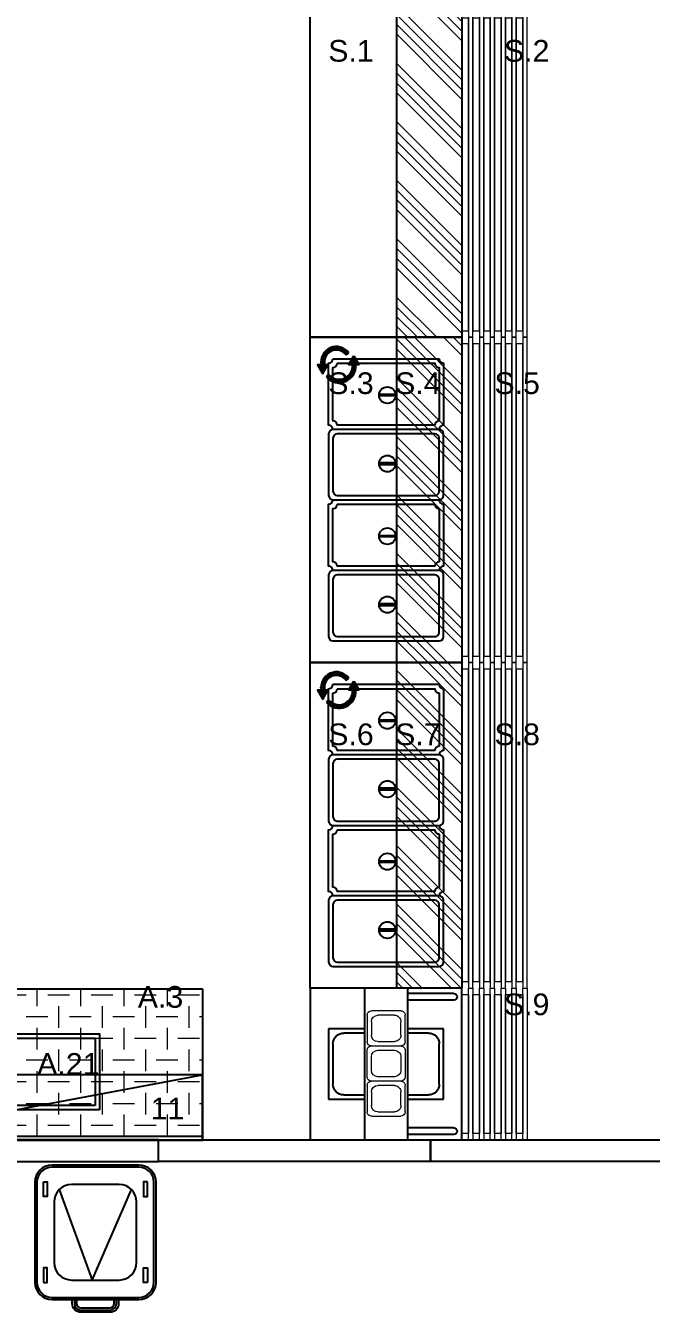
# Model space of a CAD drawing. Header units: millimetres. Extents: x -3516 to 33273, y -7531 to 724.
# Drawn here: x 29200 to 29488, y -2666 to -2073 of the extents above; entities that cross this region are included whole.
import ezdxf

# ---------------------------------------------------------------- set-up
doc = ezdxf.new("R2010")
doc.units = ezdxf.units.MM
for name, color, linetype, lineweight in [('DIS-100', 9, 'Continuous', 30), ('GRC- Yazı 1', 3, 'Continuous', 20), ('GRC-Ekipman', 4, 'Continuous', 25), ('GRC-et', 10, 'Continuous', 15)]:
    doc.layers.add(name, color=color, linetype=linetype, lineweight=lineweight)
doc.styles.add('ekp-yazı', font='arial.ttf', dxfattribs={"height": 10})

# ---------------------------------------------------------------- blocks, each defined once
blk = doc.blocks.new('A$Ccb6340a7')
at = {"layer": 'DIS-100', "lineweight": -2}
blk.add_lwpolyline([(9.9999142755114, 125.5000312645425), (9.9999142755114, 3.12645424855873e-05), (-8.572448859922588e-05, 3.12645424855873e-05), (-8.572448859922588e-05, 125.5000312645425)], close=True, dxfattribs=at)
blk = doc.blocks.new('Sıcaklık Dolb.SÜ. L150')
h = blk.add_hatch()
h.set_pattern_fill('ANGLE', color=33, scale=0.08, style=0)
h.set_pattern_definition([(0, (-197.9216934318683, 2571.499473493585), (0, -0.5588000000000001), [0.4064, -0.1524]), (270, (-197.9216934318683, 2571.499473493585), (-0.5587999999997919, 0), [0.4064, -0.1524])])
edge = h.paths.add_edge_path()
edge.add_ellipse((-11.43812351746601, -12.05105287386686), major_axis=(3.926280879099068, 3.926280879098386), ratio=0.999999999999866, start_angle=260.879958972043, end_angle=418.6088662258044)
edge.add_line((-12.7446086651762, -6.654344651075008), (-12.7446086651762, -5.054344651074642))
edge.add_ellipse((-11.41225623743958, -12.06035217151111), major_axis=(-5.04278218685431, 5.042782186855673), ratio=0.9999999999999282, start_angle=171.7161694729125, end_angle=325.7675253810813, ccw=False)
edge.add_line((-7.148636606332728, -17.77706906229468), (-8.183806024811929, -16.55002839503504))
h.paths.add_polyline_path([(-16.92268592854088, -5.738020889622928), (-12.7446086651762, -3.325806856924828), (-12.7446086651762, -8.150234922322852)])
at = {"lineweight": 0}
h = blk.add_hatch(dxfattribs=at)
h.set_pattern_fill('ANSI34', color=251, style=0)
h.set_pattern_definition([(44.99999999999275, (-4937.55376063865, 0), (-13.47038418160355, 13.47038418160373), []), (44.99999999999275, (-4933.063630638645, 0), (-13.47038418160355, 13.47038418160373), []), (44.99999999999275, (-4928.573500638653, 0), (-13.47038418160355, 13.47038418160373), []), (44.99999999999275, (-4924.083360638644, 0), (-13.47038418160355, 13.47038418160373), [])])
h.paths.add_polyline_path([(0, -40), (0, -70), (-150, -70), (-150, -40)])
for p, q in [((-150, 0), (0, 0)), ((-150, -70), (-150, 0)), ((0, 0), (0, -70)), ((0, -70), (-150, -70))]:
    blk.add_line(p, q)
at = {"color": 33}
for p, q in [((-20.60488721747242, -11.32493394004086), (-20.60488721747242, -11.65169820161827)), ((-20.60488721747242, -11.80409820161912), (-20.19848721747985, -11.80409820161912)), ((-20.60488721747242, -11.80409820161912), (-20.60488721747242, -12.21049820161897)), ((-20.5870279087685, -11.24529820161842), (-20.19848721747985, -11.24529820161842)), ((-20.46171003142081, -10.68649820161772), (-20.19848721747985, -10.68649820161772)), ((-20.33639215405856, -10.12769820161884), (-20.19848721747985, -10.12769820161884)), ((-20.04608721747354, -9.666268890814537), (-20.04608721747354, -9.975298201617989)), ((-20.04608721747354, -10.12769820161884), (-19.63968721746642, -10.12769820161884)), ((-20.04608721747354, -10.12769820161884), (-20.04608721747354, -10.53409820161869)), ((-20.04608721747354, -10.68649820161772), (-19.63968721746642, -10.68649820161772)), ((-20.04608721747354, -10.68649820161772), (-20.04608721747354, -11.09289820161757)), ((-20.04608721747354, -11.24529820161842), (-19.63968721746642, -11.24529820161842)), ((-20.04608721747354, -11.24529820161842), (-20.04608721747354, -11.65169820161827)), ((-20.04608721747354, -11.80409820161912), (-19.63968721746642, -11.80409820161912)), ((-20.04608721747354, -11.80409820161731), (-20.04608721747354, -12.21049820161715)), ((-19.97481026998139, -9.568898201618142), (-19.63968721746642, -9.568898201618142)), ((-19.48728721747466, -9.010098201619256), (-19.08088721748208, -9.010098201619256)), ((-19.48728721747466, -9.010098201619256), (-19.48728721747466, -9.416498201619106)), ((-19.48728721747466, -9.568898201618142), (-19.08088721748208, -9.568898201618142)), ((-19.48728721747466, -9.568898201618142), (-19.48728721747466, -9.975298201617989)), ((-19.48728721747466, -10.12769820161884), (-19.08088721748208, -10.12769820161884)), ((-19.48728721747466, -10.12769820161702), (-19.48728721747466, -10.53409820161687)), ((-19.48728721747466, -10.68649820161772), (-19.08088721748208, -10.68649820161772)), ((-19.48728721747466, -10.68649820161772), (-19.48728721747466, -11.09289820161757)), ((-19.48728721747466, -11.24529820161842), (-19.08088721748208, -11.24529820161842)), ((-19.48728721747466, -11.2452982016166), (-19.48728721747466, -11.65169820161645)), ((-19.48728721747466, -11.80409820161912), (-19.09055789205013, -11.80409820161912)), ((-19.48728721747466, -11.80409820161731), (-19.48728721747466, -12.21049820161715)), ((-19.15670867112931, -8.451298201618558), (-19.08088721746753, -8.451298201618558)), ((-18.92848721747578, -8.139527271241604), (-18.92848721747578, -8.298898201617702)), ((-18.92848721747578, -8.451298201618558), (-18.52208721746865, -8.451298201618558)), ((-18.92848721747578, -8.451298201618558), (-18.92848721747578, -8.857698201618405)), ((-18.92848721747578, -9.010098201619256), (-18.52208721746865, -9.010098201619256)), ((-18.92848721747578, -9.010098201619256), (-18.92848721747578, -9.416498201619106)), ((-18.92848721747578, -9.568898201618142), (-18.52208721746865, -9.568898201618142)), ((-18.92848721747578, -9.568898201618142), (-18.92848721747578, -9.975298201617989)), ((-18.92848721747578, -10.12769820161884), (-18.52208721746865, -10.12769820161884)), ((-18.92848721747578, -10.12769820161702), (-18.92848721747578, -10.53409820161687)), ((-18.92848721747578, -10.68649820161772), (-18.79168245264736, -10.68649820161772)), ((-18.92848721747578, -10.68649820161772), (-18.92848721747578, -11.09289820161757)), ((-18.74765787171782, -7.892498201617853), (-18.52208721746865, -7.892498201617853)), ((-17.07670093506749, -8.42401598485958), (-18.4323714315542, -7.461788707818411)), ((-18.36968721747689, -7.506280684880037), (-18.36968721747689, -7.74009820161882)), ((-18.36968721747689, -7.892498201617853), (-17.96328721746977, -7.892498201617853)), ((-18.36968721747689, -7.892498201617853), (-18.36968721747689, -8.298898201617702)), ((-18.36968721747689, -8.451298201618558), (-17.96328721746977, -8.451298201618558)), ((-18.36968721747689, -8.451298201618558), (-18.36968721747689, -8.857698201618405)), ((-18.36968721747689, -9.010098201619256), (-17.96328721746977, -9.010098201619256)), ((-18.36968721747689, -9.010098201617438), (-18.36968721747689, -9.416498201617287)), ((-18.36968721747689, -9.568898201618142), (-18.01204657330527, -9.568898201618142)), ((-18.36968721747689, -9.568898201618142), (-18.36968721747689, -9.975298201617989)), ((-17.81088721746346, -7.90290553126033), (-17.81088721746346, -8.298898201617702)), ((-17.81088721747801, -8.451298201618558), (-17.40448721747088, -8.451298201618558)), ((-17.81088721746346, -8.451298201618558), (-17.81088721746346, -8.857698201618405)), ((-17.81088721747801, -9.010098201619256), (-17.55551826411101, -9.010098201619256)), ((-17.81088721746346, -9.010098201619256), (-17.81088721746346, -9.32267503040748)), ((-17.25208721747913, -8.451298201618558), (-17.09898995491676, -8.451298201618558)), ((-17.25208721746458, -8.451298201618558), (-17.25208721746458, -8.638692386371986)), ((-20.9629815408407, -12.92169820161871), (-20.75728721747873, -12.92169820161871)), ((-20.94827538955724, -13.48049820161941), (-20.75728721747873, -13.48049820161941)), ((-20.84042037035397, -14.03929820161829), (-20.75728721747873, -14.03929820161829)), ((-20.83766366347845, -12.36289820161983), (-20.75728721747873, -12.36289820161983)), ((-20.60488721747242, -12.36289820161983), (-20.19848721747985, -12.36289820161983)), ((-20.60488721747242, -12.36289820161801), (-20.60488721747242, -12.76929820161786)), ((-20.60488721747242, -12.92169820161871), (-20.19848721747985, -12.92169820161871)), ((-20.60488721747242, -12.92169820161871), (-20.60488721747242, -13.32809820161856)), ((-20.60488721747242, -13.48049820161941), (-20.19848721747985, -13.48049820161941)), ((-20.60488721747242, -13.48049820161759), (-20.60488721747242, -13.88689820161744)), ((-20.60488721747242, -14.03929820161829), (-20.19848721747985, -14.03929820161829)), ((-20.60488721747242, -14.03929820161829), (-20.60488721747242, -14.44569820161814)), ((-20.60488721747242, -14.59809820161899), (-20.19848721747985, -14.59809820161899)), ((-20.60488721747242, -14.59809820161718), (-20.60488721747242, -15.00449820161702)), ((-20.60488721747242, -15.15689820161788), (-20.19848721747985, -15.15689820161788)), ((-20.60488721747242, -15.15689820161788), (-20.60488721747242, -15.2596023357637)), ((-20.51685531271505, -15.7156982016204), (-20.19848721747985, -15.7156982016204)), ((-20.40900029351178, -16.27449820161928), (-20.19848721747985, -16.27449820161928)), ((-20.04608721747354, -12.36289820161983), (-19.63968721746642, -12.36289820161983)), ((-20.04608721747354, -12.36289820161801), (-20.04608721747354, -12.76929820161786)), ((-20.04608721747354, -12.92169820161871), (-19.63968721746642, -12.92169820161871)), ((-20.04608721747354, -12.92169820161689), (-20.04608721747354, -13.32809820161674)), ((-20.04608721747354, -13.48049820161941), (-19.63968721746642, -13.48049820161941)), ((-20.04608721747354, -13.48049820161759), (-20.04608721747354, -13.88689820161744)), ((-20.04608721747354, -14.03929820161829), (-19.63968721746642, -14.03929820161829)), ((-20.04608721747354, -14.03929820161647), (-20.04608721747354, -14.44569820161632)), ((-20.04608721747354, -14.59809820161899), (-19.63968721746642, -14.59809820161899)), ((-20.04608721747354, -14.59809820161718), (-20.04608721747354, -15.00449820161702)), ((-20.04608721747354, -15.15689820161788), (-19.63968721746642, -15.15689820161788)), ((-20.04608721747354, -15.15689820161606), (-20.04608721747354, -15.56329820161591)), ((-20.04608721747354, -15.7156982016204), (-19.63968721746642, -15.7156982016204)), ((-20.04608721747354, -15.71569820161676), (-20.04608721747354, -16.12209820161661)), ((-20.04608721747354, -16.27449820161928), (-19.63968721746642, -16.27449820161928)), ((-20.04608721747354, -16.27449820161564), (-20.04608721747354, -16.68089820161549)), ((-20.02542356301274, -16.83329820161816), (-19.63968721746642, -16.83329820161816)), ((-19.64152871095575, -17.39209820161886), (-19.63968721746642, -17.39209820161886)), ((-19.48728721747466, -12.36289820161983), (-19.23999561175878, -12.36289820161983)), ((-19.48728721747466, -12.36289820161619), (-19.48728721747466, -12.76929820161786)), ((-19.48728721747466, -12.92169820161871), (-19.38943333146744, -12.92169820161871)), ((-19.48728721747466, -12.92169820161689), (-19.48728721747466, -13.32809820161674)), ((-19.48728721747466, -13.48049820161941), (-19.31579293515824, -13.48049820161941)), ((-19.48728721747466, -13.48049820161577), (-19.48728721747466, -13.88689820161562)), ((-19.48728721747466, -14.03929820161829), (-19.2242452740611, -14.03929820161829)), ((-19.48728721747466, -14.03929820161647), (-19.48728721747466, -14.44569820161632)), ((-19.48728721747466, -14.59809820161899), (-19.13269761294941, -14.59809820161899)), ((-19.48728721747466, -14.59809820161536), (-19.48728721747466, -15.0044982016152)), ((-19.48728721747466, -15.15689820161788), (-19.08088721748208, -15.15689820161788)), ((-19.48728721747466, -15.15689820161606), (-19.48728721747466, -15.56329820161591)), ((-19.48728721747466, -15.7156982016204), (-19.08088721748208, -15.7156982016204)), ((-19.48728721747466, -15.71569820161494), (-19.48728721747466, -16.12209820161661)), ((-19.48728721747466, -16.27449820161928), (-19.08088721748208, -16.27449820161928)), ((-19.48728721747466, -16.27449820161564), (-19.48728721747466, -16.68089820161549)), ((-19.48728721747466, -16.83329820161816), (-19.08088721748208, -16.83329820161816)), ((-19.48728721747466, -16.83329820161452), (-19.48728721747466, -17.23969820161437)), ((-19.48728721747466, -17.39209820161886), (-19.08088721748208, -17.39209820161886)), ((-19.48728721747466, -17.39209820161522), (-19.48728721747466, -17.61661318558435)), ((-18.92848721747578, -15.7156982016204), (-18.86021692442591, -15.7156982016204)), ((-18.92848721747578, -15.71569820161494), (-18.92848721747578, -16.12209820161661)), ((-18.92848721747578, -16.27449820161928), (-18.52208721746865, -16.27449820161928)), ((-18.92848721747578, -16.27449820161564), (-18.92848721747578, -16.68089820161549)), ((-18.92848721747578, -16.83329820161816), (-18.52208721746865, -16.83329820161816)), ((-18.92848721747578, -16.83329820161452), (-18.92848721747578, -17.23969820161437)), ((-18.92848721747578, -17.39209820161886), (-18.52208721746865, -17.39209820161886)), ((-18.92848721747578, -17.39209820161522), (-18.92848721747578, -17.79849820161507)), ((-18.36968721747689, -16.45455989861875), (-18.36968721747689, -16.68089820161549)), ((-18.36968721747689, -16.83329820161816), (-18.11824315217382, -16.83329820161816)), ((-18.36968721747689, -16.83329820161452), (-18.36968721747689, -17.23969820161437)), ((-18.36968721747689, -17.39209820161886), (-17.96328721746977, -17.39209820161886)), ((-18.36968721747689, -17.39209820161522), (-18.36968721747689, -17.79849820161507)), ((-17.81088721747801, -17.39209820161886), (-17.74725626605504, -17.39209820161886)), ((-17.81088721746346, -17.39209820161522), (-17.81088721746346, -17.79849820161507)), ((-12.7446086651762, -22.55023492232249), (-12.7446086651762, -17.72580685692628)), ((-12.7446086651762, -17.72580685692628), (-8.566531401811517, -20.13802088962439)), ((-8.183806024811929, -16.55002839503504), (-7.148636606332728, -17.77706906229286)), ((-19.25763385888422, -17.95089820161956), (-19.08088721746753, -17.95089820161956)), ((-18.92848721747578, -17.95089820161956), (-18.52208721746865, -17.95089820161956)), ((-18.92848721747578, -17.95089820161592), (-18.92848721747578, -18.35729820161578)), ((-18.87373900681268, -18.50969820161845), (-18.52208721746865, -18.50969820161845)), ((-18.36968721747689, -17.95089820161956), (-17.96328721746977, -17.95089820161956)), ((-18.36968721747689, -17.95089820161411), (-18.36968721747689, -18.35729820161396)), ((-18.36968721747689, -18.50969820161845), (-17.96328721746977, -18.50969820161845)), ((-18.36968721747689, -18.50969820161481), (-18.36968721747689, -18.91609820161466)), ((-18.33794430291163, -19.06849820161915), (-17.96328721746977, -19.06849820161915)), ((-17.81088721747801, -17.95089820161956), (-17.40448721747088, -17.95089820161956)), ((-17.81088721746346, -17.95089820161592), (-17.81088721746346, -18.35729820161578)), ((-17.81088721747801, -18.50969820161845), (-17.40448721747088, -18.50969820161845)), ((-17.81088721746346, -18.50969820161481), (-17.81088721746346, -18.91609820161466)), ((-17.81088721747801, -19.06849820161915), (-17.40448721747088, -19.06849820161915)), ((-17.81088721746346, -19.06849820161369), (-17.81088721746346, -19.39715486392561)), ((-17.44181307200051, -19.62729820161985), (-17.40448721747088, -19.62729820161985)), ((-17.25208721747913, -17.95089820161956), (-17.1525914787635, -17.95089820161956)), ((-17.25208721746458, -17.95089820161592), (-17.25208721746458, -18.35729820161578)), ((-17.25208721747913, -18.50969820161845), (-16.845687217472, -18.50969820161845)), ((-17.25208721746458, -18.50969820161481), (-17.25208721746458, -18.91609820161466)), ((-17.25208721747913, -19.06849820161915), (-16.845687217472, -19.06849820161915)), ((-17.25208721746458, -19.06849820161369), (-17.25208721746458, -19.47489820161354)), ((-17.25208721747913, -19.62729820161985), (-16.845687217472, -19.62729820161985)), ((-17.25208721746458, -19.62729820161439), (-17.25208721746458, -19.74560543592815)), ((-16.69328721746569, -18.23950821656763), (-16.69328721746569, -18.35729820161759)), ((-16.69328721748025, -18.50969820161845), (-16.28688721747312, -18.50969820161845)), ((-16.69328721746569, -18.50969820161845), (-16.69328721746569, -18.9160982016183)), ((-16.69328721746569, -19.06849820161915), (-16.28688721747312, -19.06849820161915)), ((-16.69328721746569, -19.06849820161733), (-16.69328721746569, -19.47489820161718)), ((-16.69328721746569, -19.62729820161985), (-16.28688721747312, -19.62729820161985)), ((-16.69328721746569, -19.62729820161803), (-16.69328721746569, -20.03369820161788)), ((-16.54568184107484, -20.18609820161874), (-16.28688721747312, -20.18609820161874)), ((-16.13448721746681, -18.59063771817455), (-16.13448721746681, -18.9160982016183)), ((-16.13448721746681, -19.06849820161915), (-15.72808721747424, -19.06849820161915)), ((-16.13448721746681, -19.06849820161733), (-16.13448721746681, -19.47489820161718)), ((-16.13448721746681, -19.62729820161985), (-15.72808721747424, -19.62729820161985)), ((-16.13448721746681, -19.62729820161803), (-16.13448721746681, -20.03369820161788)), ((-16.13448721746681, -20.18609820161874), (-15.72808721747424, -20.18609820161874)), ((-16.13448721746681, -20.18609820161874), (-16.13448721746681, -20.44250657993143)), ((-15.57568721746793, -19.06849820161915), (-15.37400301740854, -19.06849820161915)), ((-15.57568721746793, -19.06849820161733), (-15.57568721746793, -19.47489820161718)), ((-15.57568721746793, -19.62729820161985), (-15.16928721747536, -19.62729820161985)), ((-15.57568721746793, -19.62729820161803), (-15.57568721746793, -20.03369820161788)), ((-15.57568721746793, -20.18609820161874), (-15.16928721747536, -20.18609820161874)), ((-15.57568721746793, -20.18609820161874), (-15.57568721746793, -20.59249820161858)), ((-15.01688721746905, -19.14034712326065), (-15.01688721746905, -19.474898201619)), ((-15.01688721746905, -19.62729820161985), (-14.61048721747647, -19.62729820161985)), ((-15.01688721746905, -19.62729820161803), (-15.01688721746905, -20.03369820161788)), ((-15.01688721746905, -20.18609820161874), (-14.61048721747647, -20.18609820161874)), ((-15.01688721746905, -20.18609820161874), (-15.01688721746905, -20.59249820161858)), ((-14.8447876808641, -20.74489820161943), (-14.61048721747647, -20.74489820161943)), ((-14.45808721747016, -19.21756556919717), (-14.45808721747016, -19.474898201619)), ((-14.45808721747016, -19.62729820161985), (-14.05168721747759, -19.62729820161985)), ((-14.45808721747016, -19.62729820161803), (-14.45808721747016, -20.03369820161788)), ((-14.45808721747016, -20.18609820161874), (-14.05168721747759, -20.18609820161874)), ((-14.45808721747016, -20.18609820161874), (-14.45808721747016, -20.59249820161858)), ((-14.45808721747016, -20.74489820161943), (-14.05168721747759, -20.74489820161943)), ((-14.45808721747016, -20.74489820161762), (-14.45808721747016, -20.8018757661539)), ((-13.89928721747128, -19.2947840151337), (-13.89928721747128, -19.474898201619)), ((-13.89928721747128, -19.62729820161985), (-13.49288721747871, -19.62729820161985)), ((-13.89928721747128, -19.62729820161803), (-13.89928721747128, -20.03369820161788)), ((-13.89928721747128, -20.18609820161874), (-13.49288721747871, -20.18609820161874)), ((-13.89928721747128, -20.18609820161874), (-13.89928721747128, -20.59249820161858)), ((-13.89928721747128, -20.74489820161943), (-13.49288721747871, -20.74489820161943)), ((-13.89928721747128, -20.74489820161762), (-13.89928721747128, -20.88421097408718)), ((-13.3404872174724, -19.37200246107021), (-13.3404872174724, -19.474898201619)), ((-13.3404872174724, -19.62729820161985), (-12.93408721747983, -19.62729820161985)), ((-13.3404872174724, -19.62729820161803), (-13.3404872174724, -20.03369820161788)), ((-13.3404872174724, -20.18609820161874), (-12.93408721747983, -20.18609820161874)), ((-13.3404872174724, -20.18609820161874), (-13.3404872174724, -20.59249820161858)), ((-13.3404872174724, -20.74489820161943), (-12.93408721747983, -20.74489820161943)), ((-13.3404872174724, -20.74489820161762), (-13.3404872174724, -20.96654618202046)), ((-12.78168721747352, -19.44922090700493), (-12.78168721747352, -19.474898201619)), ((-12.78168721747352, -19.62729820161985), (-12.7446086651762, -19.62729820161985)), ((-12.78168721747352, -19.62729820161803), (-12.78168721747352, -20.03369820161788)), ((-12.78168721747352, -20.18609820161874), (-12.7446086651762, -20.18609820161874)), ((-12.78168721747352, -20.18609820161874), (-12.78168721747352, -20.59249820161858)), ((-12.78168721747352, -20.74489820161943), (-12.7446086651762, -20.74489820161943)), ((-12.78168721747352, -20.74489820161762), (-12.78168721747352, -21.04888138995375)), ((-12.7446086651762, -17.95089820161956), (-12.37528721748094, -17.95089820161956)), ((-12.7446086651762, -18.50969820161845), (-12.37528721748094, -18.50969820161845)), ((-12.7446086651762, -19.06849820161915), (-12.37528721748094, -19.06849820161915)), ((-12.7446086651762, -19.62729820161985), (-12.37528721748094, -19.62729820161985)), ((-8.566531401811517, -20.13802088962439), (-12.7446086651762, -22.55023492232249)), ((-12.7446086651762, -20.18609820161874), (-12.37528721748094, -20.18609820161874)), ((-12.7446086651762, -20.74489820161943), (-12.37528721746639, -20.74489820161943)), ((-12.7446086651762, -21.30369820162014), (-12.37528721746639, -21.30369820162014)), ((-12.7446086651762, -21.86249820161902), (-12.37528721746639, -21.86249820161902)), ((-12.7446086651762, -22.42129820161972), (-12.5212837139552, -22.42129820161972)), ((-12.22288721747463, -18.02702287520333), (-12.22288721747463, -18.35729820161759)), ((-12.22288721747463, -18.50969820161845), (-11.81648721748206, -18.50969820161845)), ((-12.22288721747463, -18.50969820161845), (-12.22288721747463, -18.9160982016183)), ((-12.22288721747463, -19.06849820161915), (-11.81648721746751, -19.06849820161915)), ((-12.22288721747463, -19.06849820161733), (-12.22288721747463, -19.47489820161718)), ((-12.22288721747463, -19.62729820161985), (-11.81648721746751, -19.62729820161985)), ((-12.22288721747463, -19.62729820161803), (-12.22288721747463, -20.03369820161788)), ((-12.22288721747463, -20.18609820161874), (-11.81648721746751, -20.18609820161874)), ((-12.22288721747463, -20.18609820161874), (-12.22288721747463, -20.59249820161858)), ((-12.22288721747463, -20.74489820161943), (-11.81648721746751, -20.74489820161943)), ((-12.22288721747463, -20.74489820161762), (-12.22288721747463, -21.15129820161746)), ((-12.22288721747463, -21.30369820162014), (-11.81648721746751, -21.30369820162014)), ((-12.22288721747463, -21.30369820161832), (-12.22288721747463, -21.71009820161817)), ((-12.22288721747463, -21.86249820161902), (-11.81648721746751, -21.86249820161902)), ((-12.22288721747463, -21.86249820161719), (-12.22288721747463, -22.24901890404544)), ((-11.66408721747575, -18.34964620562641), (-11.66408721747575, -18.35729820161759)), ((-11.66408721747575, -18.50969820161845), (-11.38686902855988, -18.50969820161845)), ((-11.66408721747575, -18.50969820161845), (-11.66408721747575, -18.9160982016183)), ((-11.66408721747575, -19.06849820161915), (-11.25768721746863, -19.06849820161915)), ((-11.66408721747575, -19.06849820161733), (-11.66408721747575, -19.47489820161718)), ((-11.66408721747575, -19.62729820161985), (-11.25768721746863, -19.62729820161985)), ((-11.66408721747575, -19.62729820161803), (-11.66408721747575, -20.03369820161788)), ((-11.66408721747575, -20.18609820161874), (-11.25768721746863, -20.18609820161874)), ((-11.66408721747575, -20.18609820161874), (-11.66408721747575, -20.59249820161858)), ((-11.66408721747575, -20.74489820161943), (-11.25768721746863, -20.74489820161943)), ((-11.66408721747575, -20.74489820161762), (-11.66408721747575, -21.15129820161746)), ((-11.66408721747575, -21.30369820162014), (-11.25768721746863, -21.30369820162014)), ((-11.66408721747575, -21.30369820161832), (-11.66408721747575, -21.71009820161817)), ((-11.66408721747575, -21.86249820161902), (-11.55341372269322, -21.86249820161902)), ((-11.66408721747575, -21.86249820161719), (-11.66408721747575, -21.92639557362236)), ((-11.10528721747687, -18.6722695360495), (-11.10528721747687, -18.9160982016183)), ((-11.10528721747687, -19.06849820161915), (-10.69888721746974, -19.06849820161915)), ((-11.10528721747687, -19.06849820161733), (-11.10528721747687, -19.47489820161718)), ((-11.10528721747687, -19.62729820161985), (-10.69888721746974, -19.62729820161985)), ((-11.10528721747687, -19.62729820161803), (-11.10528721747687, -20.03369820161788)), ((-11.10528721747687, -20.18609820161874), (-10.69888721746974, -20.18609820161874)), ((-11.10528721747687, -20.18609820161874), (-11.10528721747687, -20.59249820161858)), ((-11.10528721747687, -20.74489820161943), (-10.69888721746974, -20.74489820161943)), ((-11.10528721747687, -20.74489820161762), (-11.10528721747687, -21.15129820161746)), ((-11.10528721747687, -21.30369820162014), (-10.69888721746974, -21.30369820162014)), ((-11.10528721747687, -21.30369820161832), (-11.10528721747687, -21.60377224319927)), ((-10.54648721747799, -19.06849820161915), (-10.41899903728335, -19.06849820161915)), ((-10.54648721747799, -19.06849820161733), (-10.54648721747799, -19.47489820161718)), ((-10.54648721747799, -19.62729820161985), (-10.14008721747086, -19.62729820161985)), ((-10.54648721747799, -19.62729820161803), (-10.54648721747799, -20.03369820161788)), ((-10.54648721747799, -20.18609820161874), (-10.14008721747086, -20.18609820161874)), ((-10.54648721747799, -20.18609820161874), (-10.54648721747799, -20.59249820161858)), ((-10.54648721747799, -20.74489820161943), (-10.14008721747086, -20.74489820161943)), ((-10.54648721747799, -20.74489820161762), (-10.54648721747799, -21.15129820161746)), ((-9.987687217479104, -19.31751619689567), (-9.987687217479104, -19.474898201619)), ((-9.987687217479104, -19.62729820161985), (-9.581287217471981, -19.62729820161985)), ((-9.987687217479104, -19.62729820161803), (-9.987687217479104, -20.03369820161788)), ((-9.987687217479104, -20.18609820161874), (-9.581287217471981, -20.18609820161874)), ((-9.987687217479104, -20.18609820161874), (-9.987687217479104, -20.59249820161858)), ((-9.987687217479104, -20.74489820161943), (-9.617673740154713, -20.74489820161943)), ((-9.987687217479104, -20.74489820161762), (-9.987687217479104, -20.95852558235311)), ((-9.428887217480224, -19.64013952731693), (-9.428887217480224, -20.03369820161788)), ((-9.428887217480224, -20.18609820161874), (-9.022487217473099, -20.18609820161874)), ((-9.428887217480224, -20.18609820161874), (-9.428887217480224, -20.59249820161858)), ((-8.870087217481341, -19.96276285774183), (-8.870087217481341, -20.03369820161788)), ((-8.870087217481341, -20.18609820161874), (-8.649803748878183, -20.18609820161874)), ((-8.870087217481341, -20.18609820161874), (-8.870087217481341, -20.31327892150693))]:
    blk.add_line(p, q, dxfattribs=at)
for points in [[(-16.92268592854088, -5.738020889622928), (-12.7446086651762, -8.150234922322852), (-12.7446086651762, -3.325806856924828)], [(-123.6801617753663, -31.82080427140318), (-123.6801617753663, -39.31866278338565), (-122.9307923194865, -39.31866278338565), (-122.9307923194865, -31.82080427140318)], [(-91.31983822461916, -31.82080427140318), (-91.31983822461916, -39.31866278338565), (-92.0692076805135, -39.31866278338565), (-92.0692076805135, -31.82080427140318)], [(-58.68016177538084, -31.82080427140318), (-58.68016177538084, -39.31866278338565), (-57.93079231948651, -39.31866278338565), (-57.93079231948651, -31.82080427140318)], [(-26.31983822463372, -31.82080427140318), (-26.31983822463372, -39.31866278338565), (-27.0692076805135, -39.31866278338565), (-27.0692076805135, -31.82080427140318)]]:
    blk.add_lwpolyline(points, close=True, dxfattribs=at)
for points in [[(-140, -10.5), (-140, -59.5, 0.4142135623731128), (-138, -61.5), (-109.5, -61.5, 0.4142135623730951), (-107.5, -59.5), (-107.5, -10.5, 0.4142135623730774), (-109.5, -8.5), (-138, -8.5, 0.4142135623730951)], [(-138, -12.5), (-138, -57.49999999999818, 0.4142135623731679), (-136, -59.5), (-111.5, -59.49999999999818, 0.4142135623731364), (-109.5, -57.49999999999818), (-109.5, -12.5, 0.4142135623730466), (-111.5, -10.5), (-136, -10.5, 0.4142135623730542)], [(-75, -10.5), (-75, -59.5, 0.4142135623731128), (-77, -61.5), (-105.5, -61.5, 0.4142135623730951), (-107.5, -59.5), (-107.5, -10.5, 0.4142135623730774), (-105.5, -8.5), (-77, -8.5, 0.4142135623730951)], [(-77, -12.5), (-77, -57.49999999999818, 0.4142135623731679), (-79, -59.5), (-103.5, -59.49999999999818, 0.4142135623731364), (-105.5, -57.49999999999818), (-105.5, -12.5, 0.4142135623730466), (-103.5, -10.5), (-79, -10.5, 0.4142135623730542)], [(-75, -10.5), (-75, -59.5, 0.4142135623731128), (-73, -61.5), (-44.5, -61.5, 0.4142135623730951), (-42.5, -59.5), (-42.5, -10.5, 0.4142135623730774), (-44.5, -8.5), (-73, -8.5, 0.4142135623730951)], [(-73, -12.5), (-73, -57.49999999999818, 0.4142135623731679), (-71, -59.5), (-46.5, -59.49999999999818, 0.4142135623731364), (-44.5, -57.49999999999818), (-44.5, -12.5, 0.4142135623730466), (-46.5, -10.5), (-71, -10.5, 0.4142135623730542)], [(-10, -10.5), (-10, -59.5, 0.4142135623731128), (-12, -61.5), (-40.49999999999999, -61.5, 0.4142135623730951), (-42.5, -59.5), (-42.5, -10.5, 0.4142135623730774), (-40.49999999999999, -8.5), (-12, -8.5, 0.4142135623730951)], [(-12, -12.5), (-12, -57.49999999999818, 0.4142135623731679), (-14, -59.5), (-38.5, -59.49999999999818, 0.4142135623731364), (-40.49999999999999, -57.49999999999818), (-40.49999999999999, -12.5, 0.4142135623730466), (-38.5, -10.5), (-14, -10.5, 0.4142135623730542)]]:
    blk.add_lwpolyline(points, format="xyb", close=True, dxfattribs=at)
blk.add_lwpolyline([(-150, -40), (0, -40), (0, -70), (-150, -70)], close=True)
at = {"color": 45, "lineweight": 0}
for points in [[(-147, -73), (-3, -73), (-3, -70), (-147, -70)], [(-150, -75), (0, -75), (0, -73), (-150, -73)], [(-147, -78), (-3, -78), (-3, -75), (-147, -75)], [(-150, -80), (0, -80), (0, -78), (-150, -78)], [(-150, -85), (0, -85), (0, -83), (-150, -83)], [(-147, -83), (-3, -83), (-3, -80), (-147, -80)], [(-150, -90), (0, -90), (0, -88), (-150, -88)], [(-147, -88), (-3, -88), (-3, -85), (-147, -85)], [(-147, -88), (-3, -88), (-3, -85), (-147, -85)], [(-147, -88), (-3, -88), (-3, -85), (-147, -85)], [(-150, -95), (0, -95), (0, -93), (-150, -93)], [(-147, -93), (-3, -93), (-3, -90), (-147, -90)], [(-147, -93), (-3, -93), (-3, -90), (-147, -90)], [(-150, -100), (0, -100), (0, -98), (-150, -98)], [(-147, -98), (-3, -98), (-3, -95), (-147, -95)]]:
    blk.add_lwpolyline(points, close=True, dxfattribs=at)
at = {"color": 33}
for centre in [(-123.2801617753721, -35.56973352739443), (-91.71983822462792, -35.56973352739443), (-58.28016177538666, -35.56973352739443), (-26.71983822462789, -35.56973352739443)]:
    blk.add_circle(centre, 3.823091046240731, dxfattribs=at)
for centre, radius, start, end in [((-11.41225623743958, -12.06035217151111), 7.13157096074488, 306.7161694728177, 100.767525381254), ((-13.20763571118005, -13.26180558567285), 7.806283310971093, 132.0129656147977, 273.4004756553546), ((-13.206408941056, -13.26984846617597), 6.201713678963764, 128.6138249157538, 274.2703873718696), ((-11.43812351746601, -12.05105287386686), 5.552599668906917, 305.8799589721378, 103.6088662256689)]:
    blk.add_arc(centre, radius, start, end, dxfattribs=at)
blk = doc.blocks.new('Nötr Servis Ünit. L150')
at = {"lineweight": 0}
h = blk.add_hatch(dxfattribs=at)
h.set_pattern_fill('ANSI34', color=251, style=0)
h.set_pattern_definition([(44.99999999999077, (-4685.962110457519, -917.2174934907307), (-13.47038418160355, 13.47038418160373), []), (44.99999999999077, (-4681.471980457529, -917.2174934907307), (-13.47038418160355, 13.47038418160373), []), (44.99999999999077, (-4676.981850457523, -917.2174934907307), (-13.47038418160355, 13.47038418160373), []), (44.99999999999077, (-4672.49171045753, -917.2174934907307), (-13.47038418160355, 13.47038418160373), [])])
h.paths.add_polyline_path([(0, -40), (0, -70), (-150, -70), (-150, -40)])
for points in [[(-150, 0), (0, 0), (0, -70), (-150, -70)], [(-150, -40), (0, -40), (0, -70), (-150, -70)]]:
    blk.add_lwpolyline(points, close=True)
at = {"color": 45, "lineweight": 0}
for points in [[(-147, -73), (-3, -73), (-3, -70), (-147, -70)], [(-150, -75), (0, -75), (0, -73), (-150, -73)], [(-147, -78), (-3, -78), (-3, -75), (-147, -75)], [(-150, -80), (0, -80), (0, -78), (-150, -78)], [(-150, -85), (0, -85), (0, -83), (-150, -83)], [(-147, -83), (-3, -83), (-3, -80), (-147, -80)], [(-150, -90), (0, -90), (0, -88), (-150, -88)], [(-147, -88), (-3, -88), (-3, -85), (-147, -85)], [(-147, -88), (-3, -88), (-3, -85), (-147, -85)], [(-147, -88), (-3, -88), (-3, -85), (-147, -85)], [(-150, -95), (0, -95), (0, -93), (-150, -93)], [(-147, -93), (-3, -93), (-3, -90), (-147, -90)], [(-147, -93), (-3, -93), (-3, -90), (-147, -90)], [(-150, -100), (0, -100), (0, -98), (-150, -98)], [(-147, -98), (-3, -98), (-3, -95), (-147, -95)]]:
    blk.add_lwpolyline(points, close=True, dxfattribs=at)
blk = doc.blocks.new('KüverÜnit(E). L70')
for p, q in [((-70, 0), (0, 0)), ((-70, -70), (-70, 0)), ((0, 0), (0, -70)), ((-51.25, -25), (-51.25, -8.5)), ((-51.25, -8.5), (-18.75, -8.5)), ((-44.24999999999999, -10.5), (-25.75, -10.5)), ((-18.75, -8.5), (-18.75, -25)), ((-49.25, -25), (-49.25, -15.5)), ((-20.75, -15.5), (-20.75, -25)), ((-70, -45), (-70, -25)), ((-70, -25), (0, -25)), ((0, -25), (0, -45)), ((0, -45), (-70, -45)), ((-67.51679228706053, -66.25063764738115), (-67.51679228706053, -45)), ((-64.48853546794271, -66.25063764738115), (-64.48853546794271, -45)), ((-51.25, -61.5), (-51.25, -45)), ((-49.25, -54.5), (-49.25, -45)), ((-20.75, -45), (-20.75, -54.5)), ((-18.75, -45), (-18.75, -61.5)), ((-5.511464532057289, -66.25063764738115), (-5.511464532057289, -45)), ((-2.483207712939473, -66.25063764738115), (-2.483207712939473, -45)), ((-18.75, -61.5), (-51.25, -61.5)), ((-25.75, -59.5), (-44.24999999999999, -59.5)), ((0, -70), (-70, -70)), ((-3, -70), (-67, -70))]:
    blk.add_line(p, q)
at = {"color": 33, "lineweight": 0}
for p, q in [((-59.5, -41.79999999999927), (-59.5, -28.20000000000073)), ((-57.5, -26.20000000000073), (-45.29999999998836, -26.20000000000073)), ((-54.5, -28.20000000000073), (-48.29999999998836, -28.20000000000073)), ((-43.29999999998836, -28.20000000000073), (-43.30000000000291, -41.79999999999927)), ((-43.29999999998836, -28.20000000000073), (-43.29999999998836, -41.79999999999927)), ((-29.09999999999127, -26.20000000000073), (-41.29999999998836, -26.20000000000073)), ((-32.10000000000582, -28.20000000000073), (-38.29999999998836, -28.20000000000073)), ((-27.09999999999127, -41.79999999999927), (-27.09999999999127, -28.20000000000073)), ((-27.09999999999127, -41.79999999999927), (-27.09999999999127, -28.20000000000073)), ((-25.09999999999127, -26.20000000000073), (-12.89999999999418, -26.20000000000073)), ((-22.09999999999127, -28.20000000000073), (-15.89999999999418, -28.20000000000073)), ((-10.89999999999418, -28.20000000000073), (-10.89999999999418, -41.79999999999927)), ((-57.5, -38.79999999999927), (-57.5, -31.20000000000073)), ((-45.29999999998836, -31.20000000000073), (-45.29999999998836, -38.79999999999927)), ((-41.29999999998836, -31.20000000000073), (-41.29999999998836, -38.79999999999927)), ((-29.09999999999127, -38.79999999999927), (-29.09999999999127, -31.20000000000073)), ((-25.09999999999127, -38.79999999999927), (-25.09999999999127, -31.20000000000073)), ((-12.89999999999418, -31.20000000000073), (-12.89999999999418, -38.79999999999927)), ((-45.30000000000291, -43.79999999999927), (-57.5, -43.79999999999927)), ((-48.29999999998836, -41.79999999999927), (-54.5, -41.79999999999927)), ((-41.29999999998836, -43.79999999999927), (-29.09999999999127, -43.79999999999927)), ((-38.29999999998836, -41.79999999999927), (-32.10000000000582, -41.79999999999927)), ((-12.89999999999418, -43.79999999999927), (-25.09999999999127, -43.79999999999927)), ((-15.89999999999418, -41.79999999999927), (-22.09999999999127, -41.79999999999927))]:
    blk.add_line(p, q, dxfattribs=at)
at = {"color": 45, "lineweight": 0}
for p, q in [((-67, -70), (-67, -73)), ((-3, -73), (-3, -70)), ((0, -73), (-70, -73)), ((-70, -73), (-70, -75)), ((-70, -75), (0, -75)), ((-67, -73), (-3, -73)), ((-3, -75), (-67, -75)), ((-67, -75), (-67, -78)), ((-3, -78), (-3, -75)), ((0, -75), (0, -73)), ((0, -78), (-70, -78)), ((-70, -78), (-70, -80)), ((-70, -80), (0, -80)), ((0, -83), (-70, -83)), ((-70, -83), (-70, -85)), ((-67, -78), (-3, -78)), ((-3, -80), (-67, -80)), ((-67, -80), (-67, -83)), ((-67, -83), (-3, -83)), ((-3, -83), (-3, -80)), ((0, -80), (0, -78)), ((0, -85), (0, -83)), ((-70, -85), (0, -85)), ((0, -88), (-70, -88)), ((-70, -88), (-70, -90)), ((-3, -85), (-67, -85)), ((-67, -85), (-67, -88)), ((-3, -85), (-67, -85)), ((-67, -85), (-67, -88)), ((-3, -85), (-67, -85)), ((-67, -85), (-67, -88)), ((-67, -88), (-3, -88)), ((-67, -88), (-3, -88)), ((-67, -88), (-3, -88)), ((-3, -88), (-3, -85)), ((-3, -88), (-3, -85)), ((-3, -88), (-3, -85)), ((0, -90), (0, -88)), ((-70, -90), (0, -90)), ((0, -93), (-70, -93)), ((-70, -93), (-70, -95)), ((-3, -90), (-67, -90)), ((-67, -90), (-67, -93)), ((-3, -90), (-67, -90)), ((-67, -90), (-67, -93)), ((-67, -93), (-3, -93)), ((-67, -93), (-3, -93)), ((-3, -93), (-3, -90)), ((-3, -93), (-3, -90)), ((0, -95), (0, -93)), ((-70, -95), (0, -95)), ((0, -98), (-70, -98)), ((-70, -98), (-70, -100)), ((-70, -100), (0, -100)), ((-3, -95), (-67, -95)), ((-67, -95), (-67, -98)), ((-67, -98), (-3, -98)), ((-3, -98), (-3, -95)), ((0, -100), (0, -98))]:
    blk.add_line(p, q, dxfattribs=at)
for centre, major_axis, start_param, end_param in [((-44.24999999999999, -15.5), (5, 0), 1.570796326794889, 3.141592653589792), ((-25.75, -15.5), (5, 0), 0, 1.570796326794881), ((-44.24999999999999, -54.5), (5, 0), 3.141592653589792, 4.712388980384689), ((-25.75, -54.5), (5, 0), 4.712388980384689, 6.283185307179584), ((-66.00266387750162, -66.25063764738115), (1.514128409557086, 0), 3.141592653589792, 6.283185307179584), ((-3.99733612249838, -66.25063764738115), (1.514128409557086, 0), 3.141592653589792, 6.283185307179584), ((-3.99733612249838, -66.25063764738115), (1.514128409557086, 0), 3.141592653589792, 6.283185307179584)]:
    blk.add_ellipse(centre, major_axis=major_axis, ratio=1, start_param=start_param, end_param=end_param)
at = {"color": 33, "lineweight": 0}
for centre, major_axis, start_param, end_param in [((-57.5, -28.20000000000073), (2, 0), 1.570796326794898, 3.141592653589792), ((-54.5, -31.20000000000073), (3, 0), 1.570796326794896, 3.141592653589792), ((-48.29999999998836, -31.20000000000073), (3, 0), 0, 1.570796326794881), ((-45.29999999998836, -28.20000000000073), (2, 0), 0, 1.570796326794881), ((-41.29999999998836, -28.20000000000073), (2, 0), 1.570796326794896, 3.141592653589792), ((-38.29999999998836, -31.20000000000073), (3, 0), 1.570796326794896, 3.141592653589792), ((-32.10000000000582, -31.20000000000073), (3, 0), 0, 1.570796326794881), ((-29.09999999999127, -28.20000000000073), (2, 0), 0, 1.570796326794896), ((-25.09999999999127, -28.20000000000073), (2, 0), 1.570796326794896, 3.141592653589792), ((-22.09999999999127, -31.20000000000073), (3, 0), 1.570796326794896, 3.141592653589792), ((-15.89999999999418, -31.20000000000073), (3, 0), 0, 1.570796326794881), ((-12.89999999999418, -28.20000000000073), (2, 0), 0, 1.570796326794881), ((-54.5, -38.79999999999927), (3, 0), 3.141592653589792, 4.712388980384689), ((-48.29999999998836, -38.79999999999927), (3, 0), 4.712388980384677, 6.283185307179584), ((-38.29999999998836, -38.79999999999927), (3, 0), 3.141592653589792, 4.712388980384701), ((-32.10000000000582, -38.79999999999927), (3, 0), 4.712388980384689, 6.283185307179584), ((-22.09999999999127, -38.79999999999927), (3, 0), 3.141592653589792, 4.712388980384689), ((-15.89999999999418, -38.79999999999927), (3, 0), 4.712388980384677, 6.283185307179584), ((-57.5, -41.79999999999927), (2, 0), 3.141592653589792, 4.712388980384689), ((-45.30000000000291, -41.79999999999927), (2, 0), 4.712388980384689, 6.283185307179584), ((-41.29999999998836, -41.79999999999927), (2, 0), 3.141592653589792, 4.712388980384689), ((-29.09999999999127, -41.79999999999927), (2, 0), 4.712388980384689, 6.283185307179584), ((-25.09999999999127, -41.79999999999927), (2, 0), 3.141592653589792, 4.712388980384689), ((-12.89999999999418, -41.79999999999927), (2, 0), 4.712388980384689, 6.283185307179584)]:
    blk.add_ellipse(centre, major_axis=major_axis, ratio=1, start_param=start_param, end_param=end_param, dxfattribs=at)
blk = doc.blocks.new('PoliTT.E.160-70')
at = {"layer": 'GRC-et'}
h = blk.add_hatch(dxfattribs=at)
h.set_pattern_fill('CHECKERED', color=256, scale=10, style=0)
h.set_pattern_definition([(0, (160, 0), (10, 10), [10, -10]), (90, (165, 5), (-9.999999999999996, 10), [10, -10])])
h.paths.add_polyline_path([(0, -70), (160, -70), (160, -2), (0, -2)])
for p, q in [((0, 0), (160, 0)), ((0, -70), (0, 0)), ((160, 0), (160, -70)), ((160, -2), (0, -2)), ((160, -70), (0, -70))]:
    blk.add_line(p, q)
blk = doc.blocks.new('et kıyma no 32')
for points in [[(52.97396913998818, 36.09981027588765), (58.08334561951051, 36.09981027588765), (58.08334561951051, 35), (52.97396913998818, 35)], [(54.48192212145659, 37.31110490339961), (56.57539263802755, 37.31110490339961), (56.57539263802755, 36.09981027588765), (54.48192212145659, 36.09981027588765)], [(0, 35), (65, 35), (65, 0), (0, 0)], [(2, 33), (63, 33), (63, 2), (2, 2)], [(73.2169471236557, 20.31071433825855), (67.25057832842867, 20.31071433825855), (67.25057832842867, 15.16916232954281), (73.2169471236557, 15.16916232954281)], [(75, 21.92173429330251), (73.2169471236557, 21.92173429330251), (73.2169471236557, 13.07826570669749), (75, 13.07826570669749)]]:
    blk.add_lwpolyline(points, close=True)
for points in [[(67.25057832842867, 24.56523685747561), (65, 24.56523685747561)], [(65, 11.22517744686957), (67.25057832842867, 11.22517744686957), (67.25057832842867, 24.56523685747561)], [(73.2169471236557, 20.790593719772), (75, 20.790593719772)], [(73.2169471236557, 14.209406280228), (75, 14.209406280228)]]:
    blk.add_lwpolyline(points)
for radius in [4.836676993788386, 2.418340424531379]:
    blk.add_circle((55.44290168388397, 17.5), radius)
blk = doc.blocks.new('Rubbermaid.240lt')
at = {"color": 251}
for p, q in [((11.34315227499974, 56.53114476896735), (26.50000652449308, 14.87429051947401)), ((26.50000652449308, 14.87429051947401), (44.65686077398277, 56.53114476896735))]:
    blk.add_line(p, q, dxfattribs=at)
for points in [[(6.5244930738e-06, 59.87429051947402), (6.5244930738e-06, 13.87429051947401, 0.4142135623730951), (8.000006524493072, 5.874290519474016), (48.00000652449307, 5.874290519474924, 0.4142135623730951), (56.00000652449307, 13.87429051947492), (56.00000652449307, 59.87429051947402, 0.4142135623730935), (48.00000652449307, 67.87429051947402), (8.000006524493072, 67.87429051947402, 0.4142135623730951)], [(1.000006524493072, 59.87429051947402), (1.000006524493072, 13.87429051947401, 0.4142135623730951), (8.000006524493072, 6.874290519474016), (48.00000652449307, 6.874290519474924, 0.4142135623730951), (55.00000652449307, 13.87429051947492), (55.00000652449307, 59.87429051947402, 0.4142135623730951), (48.00000652449307, 66.87429051947402), (8.000006524493072, 66.87429051947402, 0.4142135623730951)]]:
    blk.add_lwpolyline(points, format="xyb", close=True)
for points in [[(3.985991948487935, 60.05878450693854), (5.774161256544176, 60.05878450693854), (5.774161256544176, 53.31658006185535), (3.985991948487935, 53.31658006185535)], [(52.01402110049821, 60.05878450693854), (50.22585179244197, 60.05878450693854), (50.22585179244197, 53.31658006185535), (52.01402110049821, 53.31658006185535)], [(3.985991948487935, 13.68979653200949), (5.774161256544176, 13.68979653200949), (5.774161256544176, 20.43200097709268), (3.985991948487935, 20.43200097709268)], [(52.01402110049821, 13.68979653200949), (50.22585179244197, 13.68979653200949), (50.22585179244197, 20.43200097709268), (52.01402110049821, 20.43200097709268)]]:
    blk.add_lwpolyline(points, close=True, dxfattribs=at)
for points in [[(9.000006524493072, 50.87429051947493), (9.000006524493072, 22.87429051947402, 0.4142135623731001), (17.00000652449307, 14.87429051947401), (39.00000652449307, 14.87429051947311, 0.4142135623730969), (47.00000652449307, 22.87429051947311), (47.00000652449307, 50.87429051947493, 0.4142135623730875), (39.00000652449307, 58.87429051947493), (17.00000652449307, 58.87429051947493, 0.4142135623730951)], [(19.30045395333218, 5.874290519474016), (19.30045395333218, 4.00000424512109, 0.4142135623728953), (21.30045395333218, 2.000004245122909), (34.69955909565033, 2.00000424512109, 0.4142135623728287), (36.69955909565033, 4.00000424512109), (36.69955909565033, 5.874290519474016), (38.69955909565032, 5.874290519474016), (38.69955909565032, 4.00000424512109, -0.414213562373103), (34.69955909565033, 4.2451210902e-06), (21.30045395333218, 4.2451210902e-06, -0.4142135623730951), (17.30045395333218, 4.00000424512109), (17.30045395333218, 5.874290519474016)]]:
    blk.add_lwpolyline(points, format="xyb", close=True, dxfattribs=at)
blk.add_lwpolyline([(18.30045395333218, 5.874290519474016), (18.30045395333218, 4.00000424512109, 0.4142135623729618), (21.30045395333218, 1.000004245122909), (34.69955909565033, 1.000004245121089, 0.4142135623729174), (37.69955909565033, 4.00000424512109), (37.69955909565033, 5.874290519474016)], format="xyb", dxfattribs=at)

msp = doc.modelspace()

# ---------------------------------------------------------------- linework, layer by layer
for p, q in [((29281.37074114845, -2556.684935657253), (28841.37074114845, -2556.684935657253)), ((29121.37074114845, -2586.684935657253), (29281.37074114845, -2556.684935657253)), ((29281.37074114845, -2586.684935657253), (29281.37074114845, -2556.684935657253))]:
    msp.add_line(p, q)

# ---------------------------------------------------------------- block references
at = {"xscale": -1, "rotation": 90}
msp.add_blockref('A$Ccb6340a7', (29261.05141174274, -2586.685021381742), dxfattribs=at)
at = {"rotation": 270}
for p in [(29261.05134921362, -2586.685021381742), (29386.55134921362, -2586.685021381742)]:
    msp.add_blockref('A$Ccb6340a7', p, dxfattribs=at)
at = {"layer": 'GRC-Ekipman'}
for name, p, rotation in [('Nötr Servis Ünit. L150', (29331.05138047824, -2066.684935657253), 90.00000000000001), ('Sıcaklık Dolb.SÜ. L150', (29331.05138047824, -2216.684935657253), 90.00000000000001), ('Sıcaklık Dolb.SÜ. L150', (29331.05138047824, -2366.684935657253), 90.00000000000001), ('PoliTT.E.160-70', (29281.37074114845, -2587.004813052754), 180), ('et kıyma no 32', (29233.91363584232, -2537.789369868865, 149.9999999842772), 180)]:
    msp.add_blockref(name, p, dxfattribs=dict(at, rotation=rotation))
at = {"layer": 'GRC-Ekipman', "xscale": -1, "rotation": 90}
msp.add_blockref('KüverÜnit(E). L70', (29331.05138047824, -2586.684935657253), dxfattribs=at)
at = {"layer": 'GRC-Ekipman'}
msp.add_blockref('Rubbermaid.240lt', (29203.97405788091, -2666.136287641677, 3.879297076e-07), dxfattribs=at)

# ---------------------------------------------------------------- texts
at = {"layer": 'GRC- Yazı 1', "color": 6, "style": 'ekp-yazı'}
for s, p in [('S.1', (29339.35716809768, -2089.666859631363)), ('S.2', (29420.41010012148, -2089.666859631363)), ('S.3', (29339.35716809768, -2242.884868881842)), ('S.4', (29370.21223939727, -2242.884868881842)), ('S.5', (29416.01279338075, -2242.884868881842)), ('S.6', (29339.35716809768, -2404.73012007597)), ('S.7', (29370.21223939727, -2404.73012007597)), ('S.8', (29416.01279338075, -2404.73012007597)), ('A.3', (29251.51610271689, -2525.752448743735)), ('S.9', (29420.41010012148, -2529.203217878146)), ('A.21', (29205.09776887653, -2556.684935657253)), ('11', (29257.4457149829, -2577.1949085205))]:
    msp.add_text(s, height=10, dxfattribs=at).set_placement(p)

doc.saveas('drawing.dxf')
